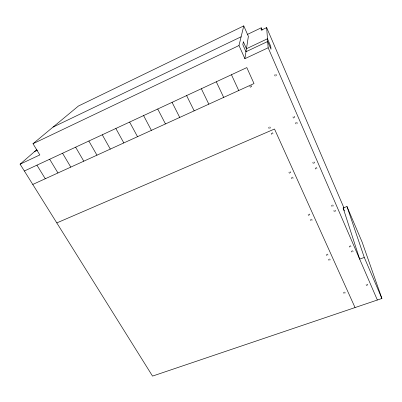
<?xml version="1.0" encoding="UTF-8"?>
<svg xmlns="http://www.w3.org/2000/svg" width="402" height="402" viewBox="0 0 402 402"><rect width="100%" height="100%" fill="white"/><g stroke="black" fill="none" stroke-linecap="round" stroke-linejoin="round"><path stroke-width="0.6" d="M247.632 34.331L261.194 27.823L261.194 30.22L266.657 27.607L344.001 208.03M266.657 27.607L268.154 47.768L244.893 58.682L248.386 36.351L243.768 25.904L78.425 106.022L32.999 143.715L39.823 154.926L20.1 164.182L152.534 376.096L381.9 298.48L362.101 242.024L346.971 206.522L343.142 207.99L359.649 259.104L364.282 257.441L381.9 298.48M244.893 58.682L238.984 45.542L243.768 25.904M20.1 164.182L36.868 149.589M53.029 127.097L241.12 36.783M32.999 143.715L238.984 45.542M34.607 151.554L37.436 150.222M24.361 171.001L246.808 67.596L254.009 83.561L32.768 184.453M56.803 222.914L274.511 129.017L355.046 307.565M36.929 165.157L45.28 178.749M49.662 159.237L57.953 172.971M62.556 153.242L70.787 167.116M75.621 147.172L83.787 161.187M88.857 141.022L96.957 155.182M102.269 134.786L110.304 149.097M115.856 128.469L123.821 142.931M344.022 293.39L343.599 292.465M129.625 122.067L137.519 136.685M345.137 293.003L344.715 292.078M326.801 255.481L326.354 254.506M329.007 260.34L328.565 259.365M327.937 255.069L327.494 254.089M330.137 259.928L329.7 258.953M143.584 115.58L151.398 130.354M308.635 215.502L308.168 214.472M310.962 220.628L310.5 219.603M309.796 215.055L309.324 214.025M312.118 220.185L311.656 219.16M289.45 173.277L288.958 172.187M291.912 178.694L291.42 177.609M290.631 172.795L290.138 171.704M293.088 178.217L292.601 177.131M271.762 134.343L271.244 133.198M157.73 109.007L165.463 123.942M272.963 133.826L272.445 132.68M269.159 128.61L268.631 127.454M250.421 87.365L249.868 86.149M270.36 128.087L269.837 126.931M251.642 86.807L251.094 85.591M172.066 102.339L179.724 117.439M186.603 95.586L194.176 110.846M201.342 88.731L208.824 104.168M366.544 285.591L366.132 284.651M349.75 247.089L349.318 246.099M351.901 252.024L351.474 251.039M367.679 285.199L367.272 284.254M332.032 206.462L331.575 205.417M334.303 211.673L333.851 210.633M350.911 246.667L350.479 245.672M353.062 251.607L352.629 250.617M216.286 81.782L223.678 97.39M313.309 163.529L312.821 162.423M333.213 206.01L332.761 204.96M315.711 169.041L315.228 167.935M335.484 211.221L335.032 210.181M293.49 118.087L292.978 116.912M314.515 163.036L314.032 161.926M296.033 123.922L295.525 122.756M316.912 168.549L316.434 167.448M294.716 117.555L294.209 116.379M275.174 76.099L274.636 74.862M297.259 123.394L296.751 122.228M276.425 75.526L275.888 74.29M231.441 74.742L238.738 90.525M268.154 47.768L377.362 300.013M261.194 27.823L262.189 30.125M343.142 207.99L344.368 210.849M346.971 206.522L364.282 257.441M243.381 41.858L242.813 44.652L245.979 51.732L267.687 41.481L271.023 49.21L270.717 46.27L267.486 38.773L246.451 48.732L243.381 41.858"/></g></svg>
